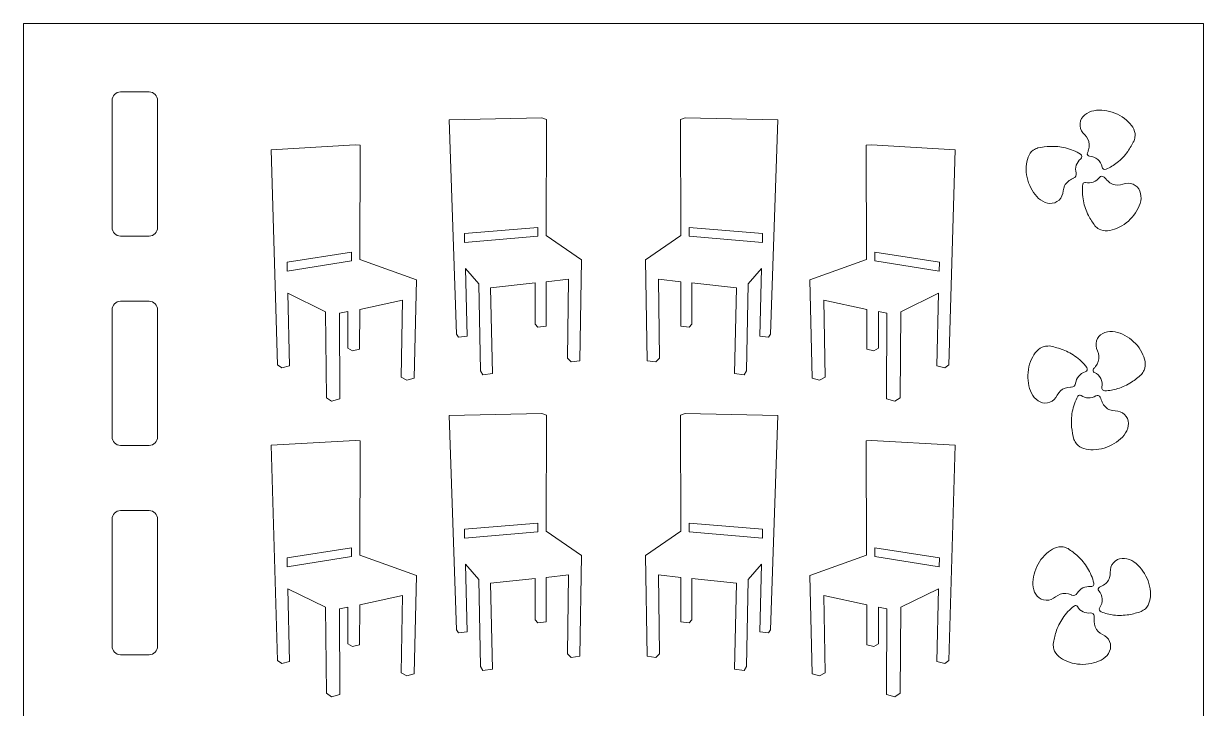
# Model space of a CAD drawing. Header units: metres. Extents: x -2538 to 7610, y -1082 to -498.
# Drawn here: x 1248 to 1810, y -846 to -520 of the extents above; entities that cross this region are included whole.
import ezdxf

# ---------------------------------------------------------------- set-up
doc = ezdxf.new("R2010")
doc.units = ezdxf.units.M
doc.linetypes.add('AUSGEZOGEN', pattern=[0])
doc.layers.add('Allgemein01', color=7, linetype='AUSGEZOGEN', lineweight=13)
doc.layers.add('Standard', color=7, linetype='AUSGEZOGEN', lineweight=25)

# ---------------------------------------------------------------- blocks, each defined once
blk = doc.blocks.new('COMPLEXOBJECT_2')
at = {"layer": 'Allgemein01', "color": 7, "linetype": 'AUSGEZOGEN', "lineweight": 13}
for points in [[(1623.05, -641.86), (1624.17, -688.64), (1627.68, -689.62), (1630.37, -688.15), (1629.68, -651.43), (1650.11, -655.87), (1650.16, -674.78), (1653.49, -675.58), (1655.69, -674.38), (1655.73, -656.86), (1659.72, -657.68), (1659.51, -698.47), (1663.51, -699.59), (1666, -697.92), (1666.43, -656.98), (1684.36, -648.13), (1683.5, -682.78), (1687.25, -683.68), (1689.26, -682.33), (1692.27, -579.87), (1652.31, -577.64), (1649.91, -577.73), (1650.05, -632.13), (1623.05, -641.86)], [(1654.03, -628.73), (1654.03, -632.78), (1684.62, -637.73), (1684.72, -633.47), (1654.03, -628.73)]]:
    blk.add_lwpolyline(points, close=True, dxfattribs=at)
blk = doc.blocks.new('COMPLEXOBJECT_3')
at = {"layer": 'Allgemein01', "color": 7, "linetype": 'AUSGEZOGEN', "lineweight": 13}
for points in [[(1435.65, -641.86), (1434.53, -688.64), (1431.02, -689.62), (1428.33, -688.15), (1429.02, -651.43), (1408.59, -655.87), (1408.54, -674.78), (1405.21, -675.58), (1403.01, -674.38), (1402.97, -656.86), (1398.98, -657.68), (1399.19, -698.47), (1395.19, -699.59), (1392.7, -697.92), (1392.27, -656.98), (1374.34, -648.13), (1375.2, -682.78), (1371.45, -683.68), (1369.44, -682.33), (1366.43, -579.87), (1406.39, -577.64), (1408.79, -577.73), (1408.65, -632.13), (1435.65, -641.86)], [(1404.67, -628.73), (1404.67, -632.78), (1374.08, -637.73), (1373.98, -633.47), (1404.67, -628.73)]]:
    blk.add_lwpolyline(points, close=True, dxfattribs=at)
blk = doc.blocks.new('COMPLEXOBJECT_4')
at = {"layer": 'Allgemein01', "color": 7, "linetype": 'AUSGEZOGEN', "lineweight": 13}
for points in [[(1623.05, -782.57), (1624.17, -829.35), (1627.68, -830.33), (1630.37, -828.86), (1629.68, -792.14), (1650.11, -796.58), (1650.16, -815.49), (1653.49, -816.29), (1655.69, -815.09), (1655.73, -797.57), (1659.72, -798.39), (1659.51, -839.18), (1663.51, -840.3), (1666, -838.63), (1666.43, -797.69), (1684.36, -788.84), (1683.5, -823.49), (1687.25, -824.39), (1689.26, -823.04), (1692.27, -720.58), (1652.31, -718.35), (1649.91, -718.44), (1650.05, -772.84), (1623.05, -782.57)], [(1654.03, -769.44), (1654.03, -773.49), (1684.62, -778.44), (1684.72, -774.18), (1654.03, -769.44)]]:
    blk.add_lwpolyline(points, close=True, dxfattribs=at)
blk = doc.blocks.new('COMPLEXOBJECT_5')
at = {"layer": 'Allgemein01', "color": 7, "linetype": 'AUSGEZOGEN', "lineweight": 13}
for points in [[(1435.65, -782.57), (1434.53, -829.35), (1431.02, -830.33), (1428.33, -828.86), (1429.02, -792.14), (1408.59, -796.58), (1408.54, -815.49), (1405.21, -816.29), (1403.01, -815.09), (1402.97, -797.57), (1398.98, -798.39), (1399.19, -839.18), (1395.19, -840.3), (1392.7, -838.63), (1392.27, -797.69), (1374.34, -788.84), (1375.2, -823.49), (1371.45, -824.39), (1369.44, -823.04), (1366.43, -720.58), (1406.39, -718.35), (1408.79, -718.44), (1408.65, -772.84), (1435.65, -782.57)], [(1404.67, -769.44), (1404.67, -773.49), (1374.08, -778.44), (1373.98, -774.18), (1404.67, -769.44)]]:
    blk.add_lwpolyline(points, close=True, dxfattribs=at)
blk = doc.blocks.new('COMPLEXOBJECT_66')
at = {"layer": 'Standard', "color": 7, "linetype": 'AUSGEZOGEN', "lineweight": 13}
for centre, major_axis, start_param, end_param in [((1749.58, -797.89), (0.995, 0.25), 0.29016, 1.960733), ((1755.94, -794.13), (6.18, 1.55), 3.431753, 4.605899), ((1757.01, -801.82), (1.41, 0.35), 6.063983, 7.747492)]:
    blk.add_ellipse(centre, major_axis=major_axis, ratio=0.99288, start_param=start_param, end_param=end_param, dxfattribs=at)
for points, start_tangent, end_tangent in [([(1738.97, -815.17), (1740.29, -809.43), (1743.48, -802.88), (1748.97, -797.07)], (0.000187, 0.000982), (0.000806, 0.000592)), ([(1758.47, -801.78), (1758.4, -804.38), (1760.32, -809.2), (1764.46, -812), (1766.31, -816.33), (1764.57, -820.58), (1755.74, -824.64), (1745.41, -823.34), (1739.25, -817.62), (1738.97, -815.17)], (0.000025, -0.001), (-0.000045, 0.000999))]:
    blk.add_spline(points, degree=3, dxfattribs=dict(at, start_tangent=start_tangent, end_tangent=end_tangent))
blk = doc.blocks.new('COMPLEXOBJECT_67')
at = {"layer": 'Standard', "color": 7, "linetype": 'AUSGEZOGEN', "lineweight": 13}
for centre, major_axis, start_param, end_param in [((1756.95, -786.52), (1.31, 0.33), 4.336194, 6.247926), ((1748.59, -789.96), (2.04, 0.51), 4.03076, 5.517605), ((1755.94, -794.13), (6.18, 1.55), 1.194602, 2.376013)]:
    blk.add_ellipse(centre, major_axis=major_axis, ratio=0.99288, start_param=start_param, end_param=end_param, dxfattribs=at)
for points, start_tangent, end_tangent in [([(1747.7, -791.86), (1747.49, -791.76), (1742.27, -791.44), (1737.94, -793.97), (1733.21, -793.8), (1730.09, -790.44), (1730.19, -780.78), (1735.82, -772.05), (1743.68, -768.94), (1746.02, -769.72)], (-0.000908, 0.000419), (0.000924, -0.000382)), ([(1746.02, -769.72), (1750.68, -773.35), (1755.27, -778.99), (1758.28, -786.24)], (0.000813, -0.000583), (0.000209, -0.000978))]:
    blk.add_spline(points, degree=3, dxfattribs=dict(at, start_tangent=start_tangent, end_tangent=end_tangent))
blk = doc.blocks.new('COMPLEXOBJECT_68')
at = {"layer": 'Standard', "color": 7, "linetype": 'AUSGEZOGEN', "lineweight": 13}
for centre, major_axis, start_param, end_param in [((1761.46, -789.1), (1.07, 0.27), 1.74922, 3.637), ((1755.94, -794.13), (6.18, 1.55), 5.424284, 6.778593), ((1762.31, -798.57), (1.38, 0.35), 2.282692, 4.103172)]:
    blk.add_ellipse(centre, major_axis=major_axis, ratio=0.99288, start_param=start_param, end_param=end_param, dxfattribs=at)
for points, start_tangent, end_tangent in [([(1761.01, -788.1), (1762.34, -787.46), (1765.8, -783.56), (1766.45, -778.61), (1769.49, -775), (1774.08, -774.59), (1781.71, -780.55), (1785.21, -790.3), (1782.86, -798.36), (1780.79, -799.73)], (0.000913, 0.000408), (-0.00087, -0.000493)), ([(1780.79, -799.73), (1775.04, -801.19), (1767.74, -801.36), (1761.8, -799.9)], (-0.000959, -0.000282), (-0.000936, 0.000352))]:
    blk.add_spline(points, degree=3, dxfattribs=dict(at, start_tangent=start_tangent, end_tangent=end_tangent))
blk = doc.blocks.new('COMPLEXOBJECT_69')
at = {"layer": 'Standard', "color": 7, "linetype": 'AUSGEZOGEN', "lineweight": 13}
for centre, major_axis, start_param, end_param in [((1751.62, -697.69), (0.811, 0.627), 0.29016, 1.960733), ((1755.94, -691.7), (5.04, 3.9), 3.431753, 4.605899), ((1760, -698.32), (1.15, 0.89), 6.063983, 7.747492)]:
    blk.add_ellipse(centre, major_axis=major_axis, ratio=0.99288, start_param=start_param, end_param=end_param, dxfattribs=at)
for points, start_tangent, end_tangent in [([(1748.82, -717.78), (1747.73, -711.98), (1748.03, -704.71), (1750.73, -697.19)], (-0.000222, 0.000975), (0.000501, 0.000865)), ([(1761.32, -697.7), (1762.3, -700.1), (1765.99, -703.75), (1770.9, -704.66), (1774.33, -707.89), (1774.45, -712.47), (1767.98, -719.74), (1757.99, -722.68), (1750.06, -719.91), (1748.82, -717.78)], (0.000423, -0.000906), (-0.000441, 0.000897))]:
    blk.add_spline(points, degree=3, dxfattribs=dict(at, start_tangent=start_tangent, end_tangent=end_tangent))
blk = doc.blocks.new('COMPLEXOBJECT_70')
at = {"layer": 'Standard', "color": 7, "linetype": 'AUSGEZOGEN', "lineweight": 13}
for centre, major_axis, start_param, end_param in [((1755.94, -691.7), (5.04, 3.9), 1.194602, 2.376013), ((1753.82, -684.32), (1.07, 0.83), 4.336194, 6.247926), ((1747.54, -690.82), (1.67, 1.29), 4.03076, 5.517605)]:
    blk.add_ellipse(centre, major_axis=major_axis, ratio=0.99288, start_param=start_param, end_param=end_param, dxfattribs=at)
for points, start_tangent, end_tangent in [([(1747.48, -692.92), (1747.25, -692.92), (1742.34, -694.71), (1739.39, -698.76), (1734.98, -700.5), (1730.78, -698.67), (1727, -689.78), (1728.66, -679.52), (1734.61, -673.53), (1737.08, -673.31)], (-0.001, 0.00002), (0.001, 0.000021)), ([(1737.08, -673.31), (1742.8, -674.77), (1749.26, -678.1), (1754.92, -683.53)], (0.000978, -0.000209), (0.000583, -0.000812))]:
    blk.add_spline(points, degree=3, dxfattribs=dict(at, start_tangent=start_tangent, end_tangent=end_tangent))
blk = doc.blocks.new('COMPLEXOBJECT_71')
at = {"layer": 'Standard', "color": 7, "linetype": 'AUSGEZOGEN', "lineweight": 13}
for centre, major_axis, start_param, end_param in [((1758.98, -684.88), (0.875, 0.677), 1.74922, 3.637), ((1755.94, -691.7), (5.04, 3.9), 5.424284, 6.778593), ((1763.55, -693.22), (1.13, 0.87), 2.282692, 4.103172)]:
    blk.add_ellipse(centre, major_axis=major_axis, ratio=0.99288, start_param=start_param, end_param=end_param, dxfattribs=at)
for points, start_tangent, end_tangent in [([(1758.17, -684.15), (1759.14, -683.02), (1760.74, -678.06), (1759.36, -673.27), (1760.69, -668.74), (1764.74, -666.53), (1774.12, -668.93), (1781.22, -676.46), (1782.3, -684.79), (1780.96, -686.88)], (0.000673, 0.00074), (-0.0006, -0.0008)), ([(1780.96, -686.88), (1776.27, -690.51), (1769.64, -693.59), (1763.62, -694.64)], (-0.000766, -0.000643), (-0.000999, -0.000052))]:
    blk.add_spline(points, degree=3, dxfattribs=dict(at, start_tangent=start_tangent, end_tangent=end_tangent))
blk = doc.blocks.new('COMPLEXOBJECT_72')
at = {"layer": 'Standard', "color": 7, "linetype": 'AUSGEZOGEN', "lineweight": 13}
for centre, major_axis, start_param, end_param in [((1754.11, -596.43), (0.526, 0.881), 0.29016, 1.960733), ((1755.94, -589.27), (3.27, 5.47), 3.431753, 4.605899), ((1762.14, -593.94), (0.75, 1.25), 6.063983, 7.747492)]:
    blk.add_ellipse(centre, major_axis=major_axis, ratio=0.99288, start_param=start_param, end_param=end_param, dxfattribs=at)
for points, start_tangent, end_tangent in [([(1763.14, -592.89), (1764.93, -594.77), (1769.7, -596.82), (1774.61, -595.87), (1778.98, -597.62), (1780.76, -601.85), (1777.39, -610.97), (1769.17, -617.36), (1760.77, -617.67), (1758.84, -616.15)], (0.000725, -0.000689), (-0.000739, 0.000674)), ([(1758.84, -616.15), (1755.71, -611.15), (1753.33, -604.27), (1753.1, -596.28)], (-0.000563, 0.000827), (0.000151, 0.000989))]:
    blk.add_spline(points, degree=3, dxfattribs=dict(at, start_tangent=start_tangent, end_tangent=end_tangent))
blk = doc.blocks.new('COMPLEXOBJECT_73')
at = {"layer": 'Standard', "color": 7, "linetype": 'AUSGEZOGEN', "lineweight": 13}
for centre, major_axis, start_param, end_param in [((1755.94, -589.27), (3.27, 5.47), 1.194602, 2.376013), ((1751.27, -583.17), (0.69, 1.16), 4.336194, 6.247926), ((1747.8, -591.52), (1.08, 1.81), 4.03076, 5.517605)]:
    blk.add_ellipse(centre, major_axis=major_axis, ratio=0.99288, start_param=start_param, end_param=end_param, dxfattribs=at)
for points, start_tangent, end_tangent in [([(1731.66, -579.04), (1737.52, -578.31), (1744.75, -579.05), (1752.01, -582.04)], (0.000987, 0.000163), (0.00084, -0.000543)), ([(1748.51, -593.49), (1748.29, -593.58), (1744.38, -597.04), (1743.11, -601.89), (1739.65, -605.12), (1735.06, -604.95), (1728.3, -598.06), (1726.1, -587.9), (1729.45, -580.15), (1731.66, -579.04)], (-0.000938, -0.000347), (0.000923, 0.000384))]:
    blk.add_spline(points, degree=3, dxfattribs=dict(at, start_tangent=start_tangent, end_tangent=end_tangent))
blk = doc.blocks.new('COMPLEXOBJECT_74')
at = {"layer": 'Standard', "color": 7, "linetype": 'AUSGEZOGEN', "lineweight": 13}
for centre, major_axis, start_param, end_param in [((1756.28, -581.81), (0.567, 0.95), 1.74922, 3.637), ((1755.94, -589.27), (3.27, 5.47), 5.424284, 6.778593), ((1763.58, -587.9), (0.73, 1.22), 2.282692, 4.103172)]:
    blk.add_ellipse(centre, major_axis=major_axis, ratio=0.99288, start_param=start_param, end_param=end_param, dxfattribs=at)
for points, start_tangent, end_tangent in [([(1755.26, -581.42), (1755.75, -580.02), (1755.43, -574.82), (1752.39, -570.87), (1751.98, -566.16), (1754.93, -562.62), (1764.54, -561.43), (1773.91, -565.85), (1777.95, -573.21), (1777.46, -575.64)], (0.000356, 0.000935), (-0.000266, -0.000964)), ([(1777.46, -575.64), (1774.43, -580.74), (1769.39, -586.02), (1764.16, -589.2)], (-0.000478, -0.000878), (-0.00091, -0.000414))]:
    blk.add_spline(points, degree=3, dxfattribs=dict(at, start_tangent=start_tangent, end_tangent=end_tangent))
blk = doc.blocks.new('COMPLEXOBJECT_75')
at = {"layer": 'Allgemein01', "color": 7, "linetype": 'AUSGEZOGEN', "lineweight": 13}
for p, q in [((1593.71, -643.68), (1600.05, -636.44)), ((1600.05, -636.44), (1599.16, -668.66)), ((1593.71, -643.68), (1592.91, -685.12)), ((1599.16, -668.66), (1603.26, -669.19))]:
    blk.add_line(p, q, dxfattribs=at)
for points in [[(1603.26, -669.19), (1604.23, -667.7), (1607.79, -565.68), (1563.61, -564.68), (1561.34, -565.45), (1561.5, -620.67), (1544.7, -632.3), (1545.49, -680.31)], [(1545.49, -680.31), (1549.72, -680.92), (1551.38, -679.18), (1550.95, -641.58), (1561.57, -642.72), (1561.63, -663.88), (1565.46, -664.37), (1566.78, -662.98), (1566.81, -643.29), (1588.01, -645.56), (1587.11, -686.34), (1591.68, -687.01), (1592.91, -685.12)]]:
    blk.add_lwpolyline(points, dxfattribs=at)
blk.add_lwpolyline([(1565.47, -616.92), (1565.47, -621.01), (1600.52, -624.05), (1600.52, -619.82), (1565.47, -616.92)], close=True, dxfattribs=at)
blk = doc.blocks.new('COMPLEXOBJECT_76')
at = {"layer": 'Allgemein01', "color": 7, "linetype": 'AUSGEZOGEN', "lineweight": 13}
for p, q in [((1465.26, -643.68), (1458.92, -636.44)), ((1458.92, -636.44), (1459.82, -668.66)), ((1465.26, -643.68), (1466.07, -685.12)), ((1459.82, -668.66), (1455.71, -669.19))]:
    blk.add_line(p, q, dxfattribs=at)
for points in [[(1455.71, -669.19), (1454.74, -667.7), (1451.18, -565.68), (1495.36, -564.68), (1497.64, -565.45), (1497.47, -620.67), (1514.27, -632.3), (1513.48, -680.31)], [(1513.48, -680.31), (1509.25, -680.92), (1507.59, -679.18), (1508.02, -641.58), (1497.41, -642.72), (1497.34, -663.88), (1493.51, -664.37), (1492.19, -662.98), (1492.17, -643.29), (1470.96, -645.56), (1471.87, -686.34), (1467.29, -687.01), (1466.07, -685.12)]]:
    blk.add_lwpolyline(points, dxfattribs=at)
blk.add_lwpolyline([(1493.51, -616.92), (1493.51, -621.01), (1458.46, -624.05), (1458.46, -619.82), (1493.51, -616.92)], close=True, dxfattribs=at)
blk = doc.blocks.new('COMPLEXOBJECT_77')
at = {"layer": 'Allgemein01', "color": 7, "linetype": 'AUSGEZOGEN', "lineweight": 13}
for p, q in [((1593.71, -784.39), (1600.05, -777.15)), ((1600.05, -777.15), (1599.16, -809.37)), ((1593.71, -784.39), (1592.91, -825.83)), ((1599.16, -809.37), (1603.26, -809.9))]:
    blk.add_line(p, q, dxfattribs=at)
for points in [[(1603.26, -809.9), (1604.23, -808.41), (1607.79, -706.39), (1563.61, -705.39), (1561.34, -706.16), (1561.5, -761.38), (1544.7, -773.01), (1545.49, -821.02)], [(1545.49, -821.02), (1549.72, -821.63), (1551.38, -819.89), (1550.95, -782.29), (1561.57, -783.43), (1561.63, -804.59), (1565.46, -805.08), (1566.78, -803.69), (1566.81, -784), (1588.01, -786.27), (1587.11, -827.05), (1591.68, -827.72), (1592.91, -825.83)]]:
    blk.add_lwpolyline(points, dxfattribs=at)
blk.add_lwpolyline([(1565.47, -757.63), (1565.47, -761.72), (1600.52, -764.76), (1600.52, -760.53), (1565.47, -757.63)], close=True, dxfattribs=at)
blk = doc.blocks.new('COMPLEXOBJECT_78')
at = {"layer": 'Allgemein01', "color": 7, "linetype": 'AUSGEZOGEN', "lineweight": 13}
for p, q in [((1465.26, -784.39), (1458.92, -777.15)), ((1458.92, -777.15), (1459.82, -809.37)), ((1465.26, -784.39), (1466.07, -825.83)), ((1459.82, -809.37), (1455.71, -809.9))]:
    blk.add_line(p, q, dxfattribs=at)
for points in [[(1455.71, -809.9), (1454.74, -808.41), (1451.18, -706.39), (1495.36, -705.39), (1497.64, -706.16), (1497.47, -761.38), (1514.27, -773.01), (1513.48, -821.02)], [(1513.48, -821.02), (1509.25, -821.63), (1507.59, -819.89), (1508.02, -782.29), (1497.41, -783.43), (1497.34, -804.59), (1493.51, -805.08), (1492.19, -803.69), (1492.17, -784), (1470.96, -786.27), (1471.87, -827.05), (1467.29, -827.72), (1466.07, -825.83)]]:
    blk.add_lwpolyline(points, dxfattribs=at)
blk.add_lwpolyline([(1493.51, -757.63), (1493.51, -761.72), (1458.46, -764.76), (1458.46, -760.53), (1493.51, -757.63)], close=True, dxfattribs=at)

msp = doc.modelspace()

# ---------------------------------------------------------------- linework, layer by layer
at = {"layer": 'Allgemein01', "color": 7, "linetype": 'AUSGEZOGEN', "lineweight": 13}
for p, q in [((1294.72, -552.37), (1308.25, -552.37)), ((1290.62, -616.9), (1290.62, -556.48)), ((1312.35, -616.9), (1312.35, -556.48)), ((1294.72, -621.01), (1308.25, -621.01)), ((1290.62, -716.54), (1290.62, -656.12)), ((1294.72, -652.01), (1308.25, -652.01)), ((1312.35, -716.54), (1312.35, -656.12)), ((1294.72, -720.65), (1308.25, -720.65)), ((1294.72, -751.65), (1308.25, -751.65)), ((1290.62, -816.18), (1290.62, -755.76)), ((1312.35, -816.18), (1312.35, -755.76)), ((1294.72, -820.29), (1308.25, -820.29))]:
    msp.add_line(p, q, dxfattribs=at)
for centre, start, end in [((1294.72, -556.48), 90, 180), ((1308.25, -556.48), 0, 90), ((1294.72, -616.9), 180, 270), ((1308.25, -616.9), 270, 0), ((1294.72, -656.12), 90, 180), ((1308.25, -656.12), 0, 90), ((1294.72, -716.54), 180, 270), ((1308.25, -716.54), 270, 0), ((1294.72, -755.76), 90, 180), ((1308.25, -755.76), 0, 90), ((1294.72, -816.18), 180, 270), ((1308.25, -816.18), 270, 0)]:
    msp.add_arc(centre, 4.1, start, end, dxfattribs=at)
at = {"layer": 'Standard', "color": 7, "linetype": 'AUSGEZOGEN', "lineweight": 13}
msp.add_lwpolyline([(1248.49, -1081.87), (1810.49, -1081.87), (1810.49, -519.87), (1248.49, -519.87), (1248.49, -1081.87)], close=True, dxfattribs=at)

# ---------------------------------------------------------------- block references
at = {"layer": 'Allgemein01', "color": 7, "linetype": 'AUSGEZOGEN', "lineweight": 13}
for name in ['COMPLEXOBJECT_76', 'COMPLEXOBJECT_75', 'COMPLEXOBJECT_3', 'COMPLEXOBJECT_2', 'COMPLEXOBJECT_78', 'COMPLEXOBJECT_77', 'COMPLEXOBJECT_5', 'COMPLEXOBJECT_4']:
    msp.add_blockref(name, (0, 0), dxfattribs=at)
at = {"layer": 'Standard', "color": 7, "linetype": 'AUSGEZOGEN', "lineweight": 13}
for name in ['COMPLEXOBJECT_74', 'COMPLEXOBJECT_73', 'COMPLEXOBJECT_72', 'COMPLEXOBJECT_71', 'COMPLEXOBJECT_70', 'COMPLEXOBJECT_69', 'COMPLEXOBJECT_67', 'COMPLEXOBJECT_68', 'COMPLEXOBJECT_66']:
    msp.add_blockref(name, (0, 0), dxfattribs=at)

doc.saveas('drawing.dxf')
